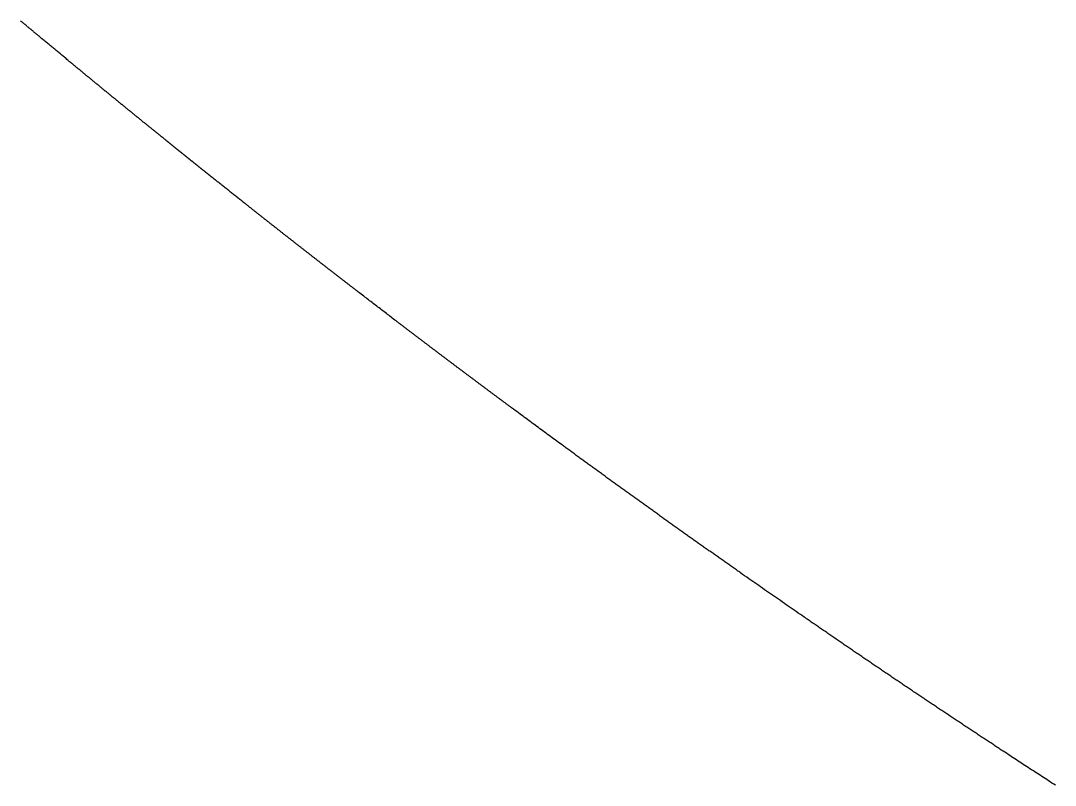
# Model space of a CAD drawing. Header units: millimetres. Extents: x 0 to 610, y 0 to 457.
# Drawn here: x 122.152 to 125.025, y 69.726 to 71.849 of the extents above; entities that cross this region are included whole.
import ezdxf

# ---------------------------------------------------------------- set-up
doc = ezdxf.new("R2010")
doc.units = ezdxf.units.MM
doc.layers.add('CUT_AIRCRAFT', color=7, linetype='Continuous')

msp = doc.modelspace()

# ---------------------------------------------------------------- linework, layer by layer
at = {"layer": 'CUT_AIRCRAFT'}
msp.add_lwpolyline([(125.02523, 69.72563), (125.0206, 69.72863), (125.01551, 69.73194), (125.01036, 69.73528), (125.00546, 69.73847), (125.0008, 69.7415), (124.99625, 69.74445), (124.99173, 69.7474), (124.98714, 69.75039), (124.98248, 69.75342), (124.9778, 69.75647), (124.9731, 69.75952), (124.96843, 69.76257), (124.96378, 69.76561), (124.95913, 69.76864), (124.95449, 69.77167), (124.94985, 69.7747), (124.9452, 69.77773), (124.94055, 69.78077), (124.93589, 69.78382), (124.93121, 69.78688), (124.92655, 69.78993), (124.9219, 69.79297), (124.91729, 69.79599), (124.91272, 69.79898), (124.90814, 69.80199), (124.90349, 69.80503), (124.8987, 69.80818), (124.89376, 69.81142), (124.88886, 69.81464), (124.88424, 69.81767), (124.88013, 69.82037), (124.87669, 69.82263), (124.87377, 69.82455), (124.87113, 69.82629), (124.86852, 69.828), (124.86577, 69.82982), (124.86287, 69.83172), (124.8599, 69.83368), (124.85692, 69.83564), (124.85398, 69.83757), (124.85108, 69.83948), (124.8482, 69.84138), (124.84533, 69.84328), (124.84244, 69.84518), (124.83954, 69.8471), (124.83664, 69.84901), (124.83373, 69.85093), (124.83083, 69.85284), (124.82793, 69.85475), (124.82504, 69.85666), (124.82214, 69.85858), (124.81925, 69.86049), (124.81635, 69.8624), (124.81345, 69.86432), (124.81056, 69.86623), (124.80766, 69.86815), (124.80477, 69.87007), (124.80187, 69.87198), (124.79898, 69.8739), (124.79608, 69.87581), (124.79319, 69.87773), (124.79029, 69.87965), (124.7874, 69.88157), (124.7845, 69.88348), (124.78161, 69.8854), (124.77872, 69.88732), (124.77582, 69.88924), (124.77293, 69.89116), (124.77004, 69.89308), (124.76714, 69.895), (124.76425, 69.89692), (124.76136, 69.89884), (124.75847, 69.90076), (124.75558, 69.90268), (124.75268, 69.9046), (124.74979, 69.90652), (124.7469, 69.90845), (124.74401, 69.91037), (124.74112, 69.91229), (124.73823, 69.91422), (124.73534, 69.91614), (124.73245, 69.91806), (124.72956, 69.91999), (124.72667, 69.92191), (124.72378, 69.92384), (124.72089, 69.92576), (124.718, 69.92769), (124.71511, 69.92962), (124.71223, 69.93154), (124.70934, 69.93347), (124.70645, 69.9354), (124.70356, 69.93732), (124.70068, 69.93925), (124.69779, 69.94118), (124.6949, 69.94311), (124.69201, 69.94504), (124.68913, 69.94697), (124.68624, 69.9489), (124.68336, 69.95083), (124.68047, 69.95276), (124.67759, 69.95469), (124.6747, 69.95662), (124.67181, 69.95855), (124.66893, 69.96048), (124.66605, 69.96241), (124.66316, 69.96435), (124.66028, 69.96628), (124.65739, 69.96821), (124.65451, 69.97014), (124.65163, 69.97208), (124.64874, 69.97401), (124.64586, 69.97595), (124.64298, 69.97788), (124.64009, 69.97982), (124.63721, 69.98175), (124.63433, 69.98369), (124.63145, 69.98562), (124.62857, 69.98756), (124.62569, 69.9895), (124.6228, 69.99143), (124.61992, 69.99337), (124.61704, 69.99531), (124.61416, 69.99725), (124.61128, 69.99919), (124.6084, 70.00112), (124.60552, 70.00306), (124.60264, 70.005), (124.59976, 70.00694), (124.59688, 70.00888), (124.59401, 70.01082), (124.59113, 70.01276), (124.58825, 70.01471), (124.58537, 70.01665), (124.58249, 70.01859), (124.57962, 70.02053), (124.57674, 70.02247), (124.57386, 70.02442), (124.57098, 70.02636), (124.56811, 70.0283), (124.56523, 70.03025), (124.56235, 70.03219), (124.55948, 70.03414), (124.5566, 70.03608), (124.55373, 70.03803), (124.55085, 70.03997), (124.54798, 70.04192), (124.5451, 70.04387), (124.54223, 70.04581), (124.53935, 70.04776), (124.53648, 70.04971), (124.5336, 70.05165), (124.53073, 70.0536), (124.52786, 70.05555), (124.52498, 70.0575), (124.52211, 70.05945), (124.51924, 70.0614), (124.51636, 70.06335), (124.51349, 70.0653), (124.51062, 70.06725), (124.50775, 70.0692), (124.50488, 70.07115), (124.502, 70.0731), (124.49913, 70.07505), (124.49626, 70.07701), (124.49339, 70.07896), (124.49052, 70.08091), (124.48765, 70.08286), (124.48478, 70.08482), (124.48191, 70.08677), (124.47904, 70.08873), (124.47617, 70.09068), (124.4733, 70.09263), (124.47043, 70.09459), (124.46756, 70.09655), (124.4647, 70.0985), (124.46183, 70.10046), (124.45896, 70.10241), (124.45609, 70.10437), (124.45322, 70.10633), (124.45036, 70.10829), (124.44749, 70.11024), (124.44462, 70.1122), (124.44176, 70.11416), (124.43889, 70.11612), (124.43602, 70.11808), (124.43316, 70.12004), (124.43029, 70.122), (124.42743, 70.12396), (124.42456, 70.12592), (124.4217, 70.12788), (124.41883, 70.12984), (124.41597, 70.1318), (124.4131, 70.13376), (124.41024, 70.13573), (124.40738, 70.13769), (124.40451, 70.13965), (124.40165, 70.14162), (124.39879, 70.14358), (124.39592, 70.14554), (124.39306, 70.14751), (124.3902, 70.14947), (124.38733, 70.15144), (124.38447, 70.1534), (124.38161, 70.15537), (124.37875, 70.15733), (124.37589, 70.1593), (124.37303, 70.16127), (124.37016, 70.16324), (124.36729, 70.16521), (124.36443, 70.16718), (124.36159, 70.16914), (124.35876, 70.17108), (124.35593, 70.17303), (124.35307, 70.175), (124.35015, 70.17701), (124.34717, 70.17907), (124.34421, 70.18111), (124.34136, 70.18307), (124.33871, 70.18489), (124.3363, 70.18656), (124.33383, 70.18826), (124.33095, 70.19025), (124.32728, 70.19278), (124.3226, 70.19601), (124.31714, 70.19978), (124.31127, 70.20384), (124.30534, 70.20794), (124.29964, 70.21188), (124.29415, 70.21568), (124.28878, 70.2194), (124.28342, 70.22312), (124.27799, 70.22688), (124.27252, 70.23067), (124.26701, 70.23449), (124.2615, 70.23832), (124.25601, 70.24213), (124.25053, 70.24594), (124.24506, 70.24974), (124.2396, 70.25354), (124.23414, 70.25733), (124.22868, 70.26114), (124.22321, 70.26495), (124.21772, 70.26877), (124.21221, 70.27261), (124.20671, 70.27645), (124.20125, 70.28026), (124.19585, 70.28403), (124.19051, 70.28776), (124.18516, 70.2915), (124.17968, 70.29533), (124.17399, 70.29931), (124.16804, 70.30347), (124.16216, 70.30759), (124.15673, 70.31139), (124.15214, 70.31461), (124.14866, 70.31705), (124.14601, 70.31891), (124.14381, 70.32045), (124.14168, 70.32195), (124.1393, 70.32362), (124.13669, 70.32545), (124.13396, 70.32736), (124.13122, 70.32929), (124.12854, 70.33117), (124.12592, 70.33301), (124.12334, 70.33482), (124.12076, 70.33664), (124.11816, 70.33846), (124.11555, 70.3403), (124.11293, 70.34215), (124.11031, 70.34399), (124.10769, 70.34583), (124.10507, 70.34767), (124.10246, 70.34951), (124.09985, 70.35135), (124.09724, 70.35319), (124.09463, 70.35503), (124.09202, 70.35687), (124.08941, 70.35871), (124.08679, 70.36055), (124.08418, 70.36239), (124.08157, 70.36423), (124.07896, 70.36607), (124.07635, 70.36792), (124.07374, 70.36976), (124.07113, 70.3716), (124.06852, 70.37344), (124.06591, 70.37529), (124.0633, 70.37713), (124.06069, 70.37898), (124.05808, 70.38082), (124.05547, 70.38266), (124.05286, 70.38451), (124.05025, 70.38635), (124.04764, 70.3882), (124.04504, 70.39004), (124.04243, 70.39189), (124.03982, 70.39374), (124.03721, 70.39558), (124.0346, 70.39743), (124.032, 70.39928), (124.02939, 70.40112), (124.02678, 70.40297), (124.02418, 70.40482), (124.02157, 70.40667), (124.01896, 70.40852), (124.01636, 70.41037), (124.01375, 70.41221), (124.01114, 70.41406), (124.00854, 70.41591), (124.00593, 70.41776), (124.00333, 70.41961), (124.00072, 70.42146), (123.99812, 70.42331), (123.99551, 70.42517), (123.99291, 70.42702), (123.99031, 70.42887), (123.9877, 70.43072), (123.9851, 70.43257), (123.98249, 70.43443), (123.97989, 70.43628), (123.97729, 70.43813), (123.97469, 70.43998), (123.97208, 70.44184), (123.96948, 70.44369), (123.96688, 70.44555), (123.96428, 70.4474), (123.96167, 70.44926), (123.95907, 70.45111), (123.95647, 70.45297), (123.95387, 70.45482), (123.95127, 70.45668), (123.94867, 70.45853), (123.94607, 70.46039), (123.94347, 70.46225), (123.94087, 70.4641), (123.93827, 70.46596), (123.93567, 70.46782), (123.93307, 70.46968), (123.93047, 70.47153), (123.92787, 70.47339), (123.92527, 70.47525), (123.92267, 70.47711), (123.92007, 70.47897), (123.91747, 70.48083), (123.91487, 70.48269), (123.91228, 70.48455), (123.90968, 70.48641), (123.90708, 70.48827), (123.90448, 70.49013), (123.90189, 70.49199), (123.89929, 70.49385), (123.89669, 70.49572), (123.89409, 70.49758), (123.8915, 70.49944), (123.8889, 70.5013), (123.88631, 70.50317), (123.88371, 70.50503), (123.88111, 70.50689), (123.87852, 70.50876), (123.87592, 70.51062), (123.87333, 70.51249), (123.87073, 70.51435), (123.86814, 70.51622), (123.86555, 70.51808), (123.86295, 70.51995), (123.86036, 70.52181), (123.85776, 70.52368), (123.85517, 70.52555), (123.85258, 70.52741), (123.84998, 70.52928), (123.84739, 70.53115), (123.8448, 70.53301), (123.8422, 70.53488), (123.83961, 70.53675), (123.83702, 70.53862), (123.83443, 70.54049), (123.83184, 70.54236), (123.82924, 70.54422), (123.82665, 70.54609), (123.82406, 70.54796), (123.82147, 70.54983), (123.81888, 70.5517), (123.81629, 70.55358), (123.8137, 70.55545), (123.81111, 70.55732), (123.80852, 70.55919), (123.80593, 70.56106), (123.80334, 70.56293), (123.80075, 70.5648), (123.79816, 70.56668), (123.79557, 70.56855), (123.79298, 70.57042), (123.7904, 70.5723), (123.78781, 70.57417), (123.78522, 70.57604), (123.78263, 70.57792), (123.78004, 70.57979), (123.77746, 70.58167), (123.77487, 70.58354), (123.77228, 70.58542), (123.7697, 70.58729), (123.76711, 70.58917), (123.76452, 70.59105), (123.76194, 70.59292), (123.75935, 70.5948), (123.75676, 70.59668), (123.75418, 70.59856), (123.75159, 70.60043), (123.74901, 70.60231), (123.74642, 70.60419), (123.74384, 70.60607), (123.74125, 70.60795), (123.73867, 70.60983), (123.73608, 70.6117), (123.7335, 70.61358), (123.73092, 70.61546), (123.72833, 70.61734), (123.72575, 70.61923), (123.72317, 70.62111), (123.72058, 70.62299), (123.718, 70.62487), (123.71542, 70.62675), (123.71284, 70.62863), (123.71025, 70.63051), (123.70767, 70.6324), (123.70509, 70.63428), (123.70251, 70.63616), (123.69993, 70.63804), (123.69735, 70.63993), (123.69477, 70.64181), (123.69218, 70.6437), (123.68959, 70.64559), (123.68701, 70.64747), (123.68444, 70.64935), (123.68188, 70.65122), (123.67932, 70.65309), (123.67674, 70.65498), (123.67412, 70.65689), (123.67147, 70.65884), (123.66882, 70.66077), (123.66625, 70.66265), (123.66381, 70.66444), (123.66152, 70.66612), (123.65919, 70.66782), (123.65659, 70.66973), (123.6535, 70.67199), (123.64975, 70.67474), (123.64551, 70.67784), (123.641, 70.68115), (123.63646, 70.68448), (123.63207, 70.68771), (123.6278, 70.69084), (123.62361, 70.69391), (123.61944, 70.69698), (123.61522, 70.70008), (123.61096, 70.70321), (123.60669, 70.70635), (123.60242, 70.7095), (123.59815, 70.71264), (123.5939, 70.71577), (123.58965, 70.7189), (123.58541, 70.72202), (123.58117, 70.72515), (123.57693, 70.72828), (123.57267, 70.73142), (123.56841, 70.73456), (123.56413, 70.73772), (123.55985, 70.74088), (123.55561, 70.74402), (123.55142, 70.74711), (123.54729, 70.75017), (123.54314, 70.75323), (123.53889, 70.75638), (123.53444, 70.75968), (123.52976, 70.76314), (123.52513, 70.76657), (123.52092, 70.76969), (123.51746, 70.77225), (123.515, 70.77408), (123.5133, 70.77534), (123.512, 70.7763), (123.51076, 70.77722), (123.5093, 70.77831), (123.50763, 70.77954), (123.50585, 70.78086), (123.50406, 70.78219), (123.50233, 70.78348), (123.50066, 70.78472), (123.49901, 70.78595), (123.49736, 70.78717), (123.49571, 70.7884), (123.49403, 70.78964), (123.49235, 70.79089), (123.49067, 70.79214), (123.48899, 70.79339), (123.48732, 70.79463), (123.48564, 70.79588), (123.48397, 70.79712), (123.4823, 70.79836), (123.48063, 70.79961), (123.47895, 70.80085), (123.47728, 70.8021), (123.47561, 70.80334), (123.47393, 70.80459), (123.47226, 70.80583), (123.47059, 70.80708), (123.46891, 70.80832), (123.46724, 70.80957), (123.46557, 70.81081), (123.4639, 70.81206), (123.46222, 70.81331), (123.46055, 70.81455), (123.45888, 70.8158), (123.45721, 70.81704), (123.45553, 70.81829), (123.45386, 70.81954), (123.45219, 70.82078), (123.45052, 70.82203), (123.44885, 70.82328), (123.44717, 70.82453), (123.4455, 70.82577), (123.44383, 70.82702), (123.44216, 70.82827), (123.44049, 70.82951), (123.43882, 70.83076), (123.43715, 70.83201), (123.43547, 70.83326), (123.4338, 70.83451), (123.43213, 70.83575), (123.43046, 70.837), (123.42879, 70.83825), (123.42712, 70.8395), (123.42545, 70.84075), (123.42378, 70.842), (123.42211, 70.84324), (123.42044, 70.84449), (123.41877, 70.84574), (123.4171, 70.84699), (123.41543, 70.84824), (123.41376, 70.84949), (123.41209, 70.85074), (123.41042, 70.85199), (123.40875, 70.85324), (123.40708, 70.85449), (123.40541, 70.85574), (123.40374, 70.85699), (123.40207, 70.85824), (123.4004, 70.85949), (123.39873, 70.86074), (123.39706, 70.86199), (123.39539, 70.86324), (123.39372, 70.86449), (123.39206, 70.86574), (123.39039, 70.86699), (123.38872, 70.86825), (123.38705, 70.8695), (123.38538, 70.87075), (123.38371, 70.872), (123.38204, 70.87325), (123.38038, 70.8745), (123.37871, 70.87576), (123.37704, 70.87701), (123.37537, 70.87826), (123.3737, 70.87951), (123.37204, 70.88076), (123.37037, 70.88202), (123.3687, 70.88327), (123.36703, 70.88452), (123.36537, 70.88577), (123.3637, 70.88703), (123.36203, 70.88828), (123.36036, 70.88953), (123.3587, 70.89079), (123.35703, 70.89204), (123.35536, 70.89329), (123.3537, 70.89455), (123.35203, 70.8958), (123.35036, 70.89706), (123.3487, 70.89831), (123.34703, 70.89956), (123.34536, 70.90082), (123.3437, 70.90207), (123.34203, 70.90333), (123.34037, 70.90458), (123.3387, 70.90584), (123.33703, 70.90709), (123.33537, 70.90835), (123.3337, 70.9096), (123.33204, 70.91086), (123.33037, 70.91211), (123.32871, 70.91337), (123.32704, 70.91462), (123.32537, 70.91588), (123.32371, 70.91713), (123.32204, 70.91839), (123.32038, 70.91965), (123.31871, 70.9209), (123.31705, 70.92216), (123.31538, 70.92341), (123.31372, 70.92467), (123.31206, 70.92593), (123.31039, 70.92718), (123.30873, 70.92844), (123.30706, 70.9297), (123.3054, 70.93095), (123.30373, 70.93221), (123.30207, 70.93347), (123.30041, 70.93473), (123.29874, 70.93598), (123.29708, 70.93724), (123.29541, 70.9385), (123.29375, 70.93976), (123.29209, 70.94102), (123.29042, 70.94227), (123.28876, 70.94353), (123.2871, 70.94479), (123.28543, 70.94605), (123.28377, 70.94731), (123.28211, 70.94857), (123.28045, 70.94982), (123.27878, 70.95108), (123.27712, 70.95234), (123.27546, 70.9536), (123.27379, 70.95486), (123.27213, 70.95612), (123.27047, 70.95738), (123.26881, 70.95864), (123.26715, 70.9599), (123.26548, 70.96116), (123.26382, 70.96242), (123.26216, 70.96368), (123.2605, 70.96494), (123.25884, 70.9662), (123.25717, 70.96746), (123.25551, 70.96872), (123.25385, 70.96998), (123.25219, 70.97124), (123.25053, 70.9725), (123.24887, 70.97377), (123.24721, 70.97503), (123.24555, 70.97629), (123.24388, 70.97755), (123.24222, 70.97881), (123.24056, 70.98007), (123.2389, 70.98133), (123.23724, 70.9826), (123.23558, 70.98386), (123.23392, 70.98512), (123.23226, 70.98638), (123.2306, 70.98764), (123.22894, 70.98891), (123.22728, 70.99017), (123.22562, 70.99143), (123.22396, 70.9927), (123.2223, 70.99396), (123.22063, 70.99523), (123.21897, 70.99649), (123.21732, 70.99775), (123.21568, 70.999), (123.21404, 71.00025), (123.21238, 71.00151), (123.21069, 71.0028), (123.20895, 71.00412), (123.20723, 71.00544), (123.20557, 71.0067), (123.20405, 71.00786), (123.20267, 71.00891), (123.20126, 71.00999), (123.19958, 71.01127), (123.19742, 71.01292), (123.19461, 71.01506), (123.19131, 71.01758), (123.18775, 71.0203), (123.18415, 71.02304), (123.1807, 71.02568), (123.17738, 71.02821), (123.17413, 71.0307), (123.17089, 71.03317), (123.16761, 71.03568), (123.1643, 71.03821), (123.16097, 71.04076), (123.15763, 71.04331), (123.15431, 71.04586), (123.15099, 71.0484), (123.14769, 71.05093), (123.14438, 71.05346), (123.14108, 71.05599), (123.13777, 71.05853), (123.13446, 71.06107), (123.13114, 71.06361), (123.12781, 71.06617), (123.12448, 71.06872), (123.12117, 71.07126), (123.1179, 71.07378), (123.11467, 71.07626), (123.11143, 71.07875), (123.10811, 71.0813), (123.10467, 71.08395), (123.10108, 71.08671), (123.09753, 71.08944), (123.09424, 71.09197), (123.09144, 71.09412), (123.08928, 71.09579), (123.08761, 71.09707), (123.0862, 71.09816), (123.08483, 71.09922), (123.08331, 71.10039), (123.08167, 71.10165), (123.07995, 71.10298), (123.07822, 71.10431), (123.07653, 71.10561), (123.07488, 71.10689), (123.07324, 71.10815), (123.07161, 71.10941), (123.06997, 71.11067), (123.06832, 71.11195), (123.06666, 71.11323), (123.065, 71.1145), (123.06335, 71.11578), (123.0617, 71.11706), (123.06005, 71.11833), (123.0584, 71.1196), (123.05674, 71.12088), (123.05509, 71.12215), (123.05344, 71.12343), (123.05179, 71.12471), (123.05014, 71.12598), (123.04849, 71.12726), (123.04684, 71.12853), (123.04519, 71.12981), (123.04354, 71.13109), (123.04189, 71.13236), (123.04023, 71.13364), (123.03858, 71.13492), (123.03693, 71.13619), (123.03528, 71.13747), (123.03363, 71.13875), (123.03198, 71.14002), (123.03033, 71.1413), (123.02868, 71.14258), (123.02703, 71.14386), (123.02538, 71.14513), (123.02373, 71.14641), (123.02208, 71.14769), (123.02044, 71.14897), (123.01879, 71.15024), (123.01714, 71.15152), (123.01549, 71.1528), (123.01384, 71.15408), (123.01219, 71.15536), (123.01054, 71.15664), (123.00889, 71.15791), (123.00724, 71.15919), (123.00559, 71.16047), (123.00395, 71.16175), (123.0023, 71.16303), (123.00065, 71.16431), (122.999, 71.16559), (122.99735, 71.16687), (122.9957, 71.16815), (122.99406, 71.16943), (122.99241, 71.17071), (122.99076, 71.17199), (122.98911, 71.17327), (122.98747, 71.17455), (122.98582, 71.17583), (122.98417, 71.17711), (122.98252, 71.17839), (122.98088, 71.17967), (122.97923, 71.18095), (122.97758, 71.18223), (122.97593, 71.18351), (122.97429, 71.18479), (122.97264, 71.18607), (122.97099, 71.18736), (122.96935, 71.18864), (122.9677, 71.18992), (122.96605, 71.1912), (122.96441, 71.19248), (122.96276, 71.19376), (122.96112, 71.19505), (122.95947, 71.19633), (122.95782, 71.19761), (122.95618, 71.19889), (122.95453, 71.20018), (122.95289, 71.20146), (122.95124, 71.20274), (122.94959, 71.20402), (122.94795, 71.20531), (122.9463, 71.20659), (122.94466, 71.20787), (122.94301, 71.20916), (122.94137, 71.21044), (122.93972, 71.21172), (122.93808, 71.21301), (122.93643, 71.21429), (122.93479, 71.21558), (122.93314, 71.21686), (122.9315, 71.21814), (122.92985, 71.21943), (122.92821, 71.22071), (122.92657, 71.222), (122.92492, 71.22328), (122.92328, 71.22457), (122.92163, 71.22585), (122.91999, 71.22714), (122.91835, 71.22842), (122.9167, 71.22971), (122.91506, 71.23099), (122.91341, 71.23228), (122.91177, 71.23356), (122.91013, 71.23485), (122.90848, 71.23613), (122.90684, 71.23742), (122.9052, 71.23871), (122.90356, 71.23999), (122.90191, 71.24128), (122.90027, 71.24256), (122.89863, 71.24385), (122.89698, 71.24514), (122.89534, 71.24642), (122.8937, 71.24771), (122.89206, 71.249), (122.89041, 71.25028), (122.88877, 71.25157), (122.88713, 71.25286), (122.88549, 71.25415), (122.88385, 71.25543), (122.8822, 71.25672), (122.88056, 71.25801), (122.87892, 71.2593), (122.87728, 71.26059), (122.87564, 71.26187), (122.874, 71.26316), (122.87235, 71.26445), (122.87071, 71.26574), (122.86907, 71.26703), (122.86743, 71.26832), (122.86579, 71.2696), (122.86415, 71.27089), (122.86251, 71.27218), (122.86087, 71.27347), (122.85923, 71.27476), (122.85759, 71.27605), (122.85595, 71.27734), (122.85431, 71.27863), (122.85267, 71.27992), (122.85103, 71.28121), (122.84939, 71.2825), (122.84775, 71.28379), (122.84611, 71.28508), (122.84447, 71.28637), (122.84283, 71.28766), (122.84119, 71.28895), (122.83955, 71.29024), (122.83791, 71.29153), (122.83627, 71.29282), (122.83463, 71.29411), (122.83299, 71.2954), (122.83135, 71.2967), (122.82971, 71.29799), (122.82807, 71.29928), (122.82644, 71.30057), (122.8248, 71.30186), (122.82316, 71.30315), (122.82152, 71.30445), (122.81988, 71.30574), (122.81824, 71.30703), (122.8166, 71.30832), (122.81497, 71.30961), (122.81333, 71.31091), (122.81169, 71.3122), (122.81005, 71.31349), (122.80841, 71.31478), (122.80678, 71.31608), (122.80514, 71.31737), (122.8035, 71.31866), (122.80186, 71.31996), (122.80022, 71.32125), (122.79859, 71.32255), (122.79695, 71.32384), (122.79532, 71.32513), (122.79369, 71.32642), (122.79206, 71.32771), (122.79042, 71.329), (122.78877, 71.33031), (122.7871, 71.33163), (122.78543, 71.33295), (122.7838, 71.33424), (122.78222, 71.33549), (122.78072, 71.33668), (122.77919, 71.33788), (122.77755, 71.33918), (122.77568, 71.34066), (122.77351, 71.34238), (122.77112, 71.34427), (122.76861, 71.34626), (122.76608, 71.34827), (122.76362, 71.35022), (122.76122, 71.35212), (122.75885, 71.354), (122.75649, 71.35587), (122.75411, 71.35776), (122.75171, 71.35966), (122.74931, 71.36157), (122.7469, 71.36348), (122.7445, 71.36539), (122.7421, 71.36729), (122.7397, 71.36919), (122.73731, 71.37109), (122.73492, 71.37299), (122.73253, 71.37489), (122.73013, 71.3768), (122.72773, 71.37871), (122.72531, 71.38063), (122.7229, 71.38255), (122.72051, 71.38445), (122.71815, 71.38633), (122.71583, 71.38818), (122.7135, 71.39003), (122.7111, 71.39194), (122.70857, 71.39395), (122.7059, 71.39608), (122.70326, 71.39818), (122.70089, 71.40007), (122.69899, 71.40158), (122.69773, 71.40259), (122.69695, 71.40321), (122.69643, 71.40362), (122.69595, 71.40401), (122.69532, 71.40451), (122.69456, 71.40512), (122.69374, 71.40577), (122.6929, 71.40644), (122.6921, 71.40708), (122.69134, 71.40769), (122.6906, 71.40828), (122.68986, 71.40887), (122.6891, 71.40947), (122.68834, 71.41008), (122.68758, 71.41069), (122.68681, 71.4113), (122.68605, 71.41191), (122.68528, 71.41252), (122.68452, 71.41312), (122.68376, 71.41373), (122.683, 71.41434), (122.68224, 71.41495), (122.68148, 71.41555), (122.68072, 71.41616), (122.67996, 71.41677), (122.6792, 71.41738), (122.67844, 71.41799), (122.67767, 71.41859), (122.67691, 71.4192), (122.67615, 71.41981), (122.67539, 71.42042), (122.67463, 71.42102), (122.67387, 71.42163), (122.67311, 71.42224), (122.67235, 71.42285), (122.67159, 71.42346), (122.67082, 71.42406), (122.67006, 71.42467), (122.6693, 71.42528), (122.66854, 71.42589), (122.66778, 71.4265), (122.66702, 71.42711), (122.66626, 71.42771), (122.6655, 71.42832), (122.66474, 71.42893), (122.66398, 71.42954), (122.66322, 71.43015), (122.66246, 71.43076), (122.66169, 71.43136), (122.66093, 71.43197), (122.66017, 71.43258), (122.65941, 71.43319), (122.65865, 71.4338), (122.65789, 71.43441), (122.65713, 71.43501), (122.65637, 71.43562), (122.65561, 71.43623), (122.65485, 71.43684), (122.65409, 71.43745), (122.65333, 71.43806), (122.65257, 71.43867), (122.65181, 71.43928), (122.65105, 71.43988), (122.65028, 71.44049), (122.64952, 71.4411), (122.64876, 71.44171), (122.648, 71.44232), (122.64724, 71.44293), (122.64648, 71.44354), (122.64572, 71.44415), (122.64496, 71.44475), (122.6442, 71.44536), (122.64344, 71.44597), (122.64268, 71.44658), (122.64192, 71.44719), (122.64116, 71.4478), (122.6404, 71.44841), (122.63964, 71.44902), (122.63888, 71.44963), (122.63812, 71.45024), (122.63736, 71.45085), (122.6366, 71.45146), (122.63584, 71.45206), (122.63508, 71.45267), (122.63432, 71.45328), (122.63356, 71.45389), (122.6328, 71.4545), (122.63204, 71.45511), (122.63128, 71.45572), (122.63052, 71.45633), (122.62976, 71.45694), (122.629, 71.45755), (122.62824, 71.45816), (122.62748, 71.45877), (122.62672, 71.45938), (122.62596, 71.45999), (122.6252, 71.4606), (122.62444, 71.46121), (122.62368, 71.46182), (122.62292, 71.46243), (122.62216, 71.46304), (122.6214, 71.46365), (122.62064, 71.46426), (122.61988, 71.46487), (122.61912, 71.46548), (122.61836, 71.46609), (122.6176, 71.4667), (122.61684, 71.46731), (122.61608, 71.46792), (122.61532, 71.46853), (122.61456, 71.46914), (122.6138, 71.46975), (122.61304, 71.47036), (122.61228, 71.47097), (122.61152, 71.47158), (122.61076, 71.47219), (122.61, 71.4728), (122.60924, 71.47341), (122.60848, 71.47402), (122.60772, 71.47463), (122.60697, 71.47524), (122.60621, 71.47585), (122.60545, 71.47646), (122.60469, 71.47707), (122.60393, 71.47768), (122.60317, 71.47829), (122.60241, 71.4789), (122.60165, 71.47951), (122.60089, 71.48012), (122.60013, 71.48073), (122.59937, 71.48134), (122.59861, 71.48195), (122.59785, 71.48256), (122.59709, 71.48317), (122.59633, 71.48378), (122.59558, 71.4844), (122.59482, 71.48501), (122.59406, 71.48562), (122.5933, 71.48623), (122.59254, 71.48684), (122.59178, 71.48745), (122.59102, 71.48806), (122.59026, 71.48867), (122.5895, 71.48928), (122.58874, 71.48989), (122.58798, 71.4905), (122.58723, 71.49112), (122.58647, 71.49173), (122.58571, 71.49234), (122.58495, 71.49295), (122.58419, 71.49356), (122.58343, 71.49417), (122.58267, 71.49478), (122.58191, 71.49539), (122.58115, 71.496), (122.5804, 71.49662), (122.57964, 71.49723), (122.57888, 71.49784), (122.57812, 71.49845), (122.57736, 71.49906), (122.5766, 71.49967), (122.57584, 71.50028), (122.57508, 71.50089), (122.57433, 71.50151), (122.57357, 71.50212), (122.57281, 71.50273), (122.57205, 71.50334), (122.57129, 71.50395), (122.57053, 71.50456), (122.56977, 71.50518), (122.56901, 71.50579), (122.56826, 71.5064), (122.5675, 71.50701), (122.56674, 71.50762), (122.56598, 71.50823), (122.56522, 71.50885), (122.56446, 71.50946), (122.5637, 71.51007), (122.56294, 71.51069), (122.56219, 71.51129), (122.56144, 71.51189), (122.5607, 71.5125), (122.55994, 71.51311), (122.55915, 71.51374), (122.55835, 71.51439), (122.55755, 71.51504), (122.55679, 71.51565), (122.55612, 71.51619), (122.55555, 71.51665), (122.55495, 71.51714), (122.55418, 71.51776), (122.55309, 71.51864), (122.55158, 71.51986), (122.54975, 71.52133), (122.54775, 71.52295), (122.54572, 71.52459), (122.54379, 71.52615), (122.54195, 71.52764), (122.54015, 71.52909), (122.53836, 71.53054), (122.53655, 71.53201), (122.53471, 71.53349), (122.53285, 71.53499), (122.531, 71.53649), (122.52915, 71.53799), (122.52731, 71.53948), (122.52548, 71.54096), (122.52364, 71.54245), (122.52181, 71.54393), (122.51997, 71.54542), (122.51813, 71.54691), (122.51628, 71.54841), (122.51444, 71.5499), (122.51259, 71.5514), (122.51075, 71.55289), (122.50893, 71.55437), (122.50713, 71.55583), (122.50532, 71.5573), (122.50348, 71.55879), (122.50158, 71.56033), (122.49961, 71.56193), (122.49766, 71.56351), (122.49583, 71.56499), (122.49422, 71.5663), (122.49291, 71.56736), (122.49182, 71.56825), (122.49085, 71.56903), (122.4899, 71.56981), (122.48888, 71.57063), (122.4878, 71.57151), (122.48669, 71.57241), (122.48558, 71.57332), (122.48448, 71.57421), (122.4834, 71.57509), (122.48233, 71.57596), (122.48125, 71.57683), (122.48018, 71.57771), (122.4791, 71.57858), (122.47802, 71.57946), (122.47693, 71.58034), (122.47585, 71.58122), (122.47477, 71.5821), (122.47369, 71.58298), (122.47261, 71.58386), (122.47153, 71.58474), (122.47045, 71.58562), (122.46937, 71.58649), (122.46829, 71.58737), (122.46721, 71.58825), (122.46613, 71.58913), (122.46505, 71.59001), (122.46397, 71.59089), (122.46289, 71.59177), (122.46181, 71.59265), (122.46073, 71.59353), (122.45965, 71.59441), (122.45857, 71.59528), (122.45749, 71.59616), (122.45641, 71.59704), (122.45533, 71.59792), (122.45425, 71.5988), (122.45317, 71.59968), (122.45209, 71.60056), (122.45101, 71.60144), (122.44993, 71.60232), (122.44885, 71.6032), (122.44777, 71.60408), (122.44669, 71.60496), (122.44561, 71.60584), (122.44454, 71.60672), (122.44346, 71.6076), (122.44238, 71.60848), (122.4413, 71.60936), (122.44022, 71.61024), (122.43914, 71.61112), (122.43806, 71.612), (122.43698, 71.61288), (122.4359, 71.61376), (122.43482, 71.61464), (122.43374, 71.61552), (122.43266, 71.61641), (122.43159, 71.61729), (122.43051, 71.61817), (122.42943, 71.61905), (122.42835, 71.61993), (122.42727, 71.62081), (122.42619, 71.62169), (122.42511, 71.62257), (122.42403, 71.62345), (122.42296, 71.62433), (122.42188, 71.62521), (122.4208, 71.6261), (122.41972, 71.62698), (122.41864, 71.62786), (122.41756, 71.62874), (122.41648, 71.62962), (122.41541, 71.6305), (122.41433, 71.63139), (122.41325, 71.63227), (122.41217, 71.63315), (122.41109, 71.63403), (122.41001, 71.63491), (122.40894, 71.63579), (122.40786, 71.63668), (122.40678, 71.63756), (122.4057, 71.63844), (122.40462, 71.63932), (122.40355, 71.6402), (122.40247, 71.64109), (122.40139, 71.64197), (122.40031, 71.64285), (122.39923, 71.64373), (122.39816, 71.64462), (122.39708, 71.6455), (122.396, 71.64638), (122.39492, 71.64726), (122.39385, 71.64815), (122.39277, 71.64903), (122.39169, 71.64991), (122.39061, 71.65079), (122.38954, 71.65168), (122.38846, 71.65256), (122.38738, 71.65344), (122.3863, 71.65433), (122.38523, 71.65521), (122.38415, 71.65609), (122.38307, 71.65698), (122.38199, 71.65786), (122.38092, 71.65874), (122.37984, 71.65963), (122.37876, 71.66051), (122.37768, 71.66139), (122.37661, 71.66228), (122.37553, 71.66316), (122.37445, 71.66404), (122.37338, 71.66493), (122.3723, 71.66581), (122.37122, 71.66669), (122.37015, 71.66758), (122.36907, 71.66846), (122.36799, 71.66935), (122.36692, 71.67023), (122.36584, 71.67111), (122.36476, 71.672), (122.36369, 71.67288), (122.36261, 71.67377), (122.36153, 71.67465), (122.36046, 71.67553), (122.35938, 71.67642), (122.3583, 71.6773), (122.35723, 71.67819), (122.35615, 71.67907), (122.35507, 71.67996), (122.354, 71.68084), (122.35292, 71.68173), (122.35184, 71.68261), (122.35077, 71.6835), (122.34969, 71.68438), (122.34862, 71.68527), (122.34754, 71.68615), (122.34646, 71.68704), (122.34539, 71.68792), (122.34431, 71.68881), (122.34323, 71.68969), (122.34216, 71.69058), (122.34108, 71.69146), (122.34001, 71.69235), (122.33893, 71.69323), (122.33786, 71.69412), (122.33678, 71.695), (122.3357, 71.69589), (122.33463, 71.69678), (122.33355, 71.69766), (122.33248, 71.69855), (122.3314, 71.69943), (122.33033, 71.70032), (122.32925, 71.7012), (122.32817, 71.70209), (122.3271, 71.70298), (122.32602, 71.70386), (122.32495, 71.70475), (122.32387, 71.70563), (122.3228, 71.70652), (122.32172, 71.70741), (122.32065, 71.70829), (122.31957, 71.70918), (122.3185, 71.71007), (122.31742, 71.71095), (122.31635, 71.71184), (122.31527, 71.71273), (122.3142, 71.71361), (122.31312, 71.7145), (122.31205, 71.71539), (122.31097, 71.71627), (122.3099, 71.71716), (122.30882, 71.71805), (122.30775, 71.71893), (122.30667, 71.71982), (122.3056, 71.72071), (122.30452, 71.7216), (122.30344, 71.72249), (122.30237, 71.72338), (122.30129, 71.72426), (122.30022, 71.72515), (122.29916, 71.72602), (122.2981, 71.7269), (122.29703, 71.72779), (122.29593, 71.7287), (122.2948, 71.72963), (122.29368, 71.73055), (122.29261, 71.73144), (122.29163, 71.73225), (122.29076, 71.73297), (122.28986, 71.73371), (122.28877, 71.73461), (122.28733, 71.7358), (122.28544, 71.73736), (122.2832, 71.73922), (122.28077, 71.74123), (122.27831, 71.74326), (122.27596, 71.74521), (122.2737, 71.74708), (122.27149, 71.7489), (122.26929, 71.75073), (122.26707, 71.75257), (122.26481, 71.75444), (122.26255, 71.75632), (122.26028, 71.7582), (122.25802, 71.76007), (122.25576, 71.76194), (122.25351, 71.76381), (122.25127, 71.76567), (122.24902, 71.76753), (122.24677, 71.7694), (122.24451, 71.77127), (122.24226, 71.77315), (122.23999, 71.77503), (122.23773, 71.77691), (122.23548, 71.77878), (122.23325, 71.78063), (122.23105, 71.78246), (122.22884, 71.78429), (122.22658, 71.78617), (122.22424, 71.78811), (122.22181, 71.79013), (122.2194, 71.79214), (122.21716, 71.794), (122.21524, 71.7956), (122.21374, 71.79685), (122.21255, 71.79785), (122.21153, 71.79869), (122.21053, 71.79952), (122.20944, 71.80043), (122.20826, 71.80141), (122.20704, 71.80243), (122.20581, 71.80345), (122.20461, 71.80445), (122.20343, 71.80543), (122.20227, 71.80641), (122.2011, 71.80738), (122.19993, 71.80835), (122.19875, 71.80933), (122.19757, 71.81032), (122.19639, 71.8113), (122.19521, 71.81229), (122.19403, 71.81327), (122.19286, 71.81425), (122.19168, 71.81523), (122.1905, 71.81621), (122.18932, 71.8172), (122.18815, 71.81818), (122.18697, 71.81916), (122.18579, 71.82014), (122.18461, 71.82113), (122.18344, 71.82211), (122.18226, 71.82309), (122.18108, 71.82407), (122.1799, 71.82506), (122.17873, 71.82604), (122.17755, 71.82702), (122.17637, 71.82801), (122.17519, 71.82899), (122.17402, 71.82997), (122.17284, 71.83096), (122.17166, 71.83194), (122.17049, 71.83292), (122.16931, 71.83391), (122.16813, 71.83489), (122.16696, 71.83587), (122.16578, 71.83686), (122.1646, 71.83784), (122.16343, 71.83883), (122.16225, 71.83981), (122.16107, 71.84079), (122.1599, 71.84178), (122.15872, 71.84276), (122.15754, 71.84375), (122.15637, 71.84473), (122.15519, 71.84571), (122.15401, 71.8467), (122.15284, 71.84768), (122.15166, 71.84867)], dxfattribs=at)

doc.saveas('drawing.dxf')
